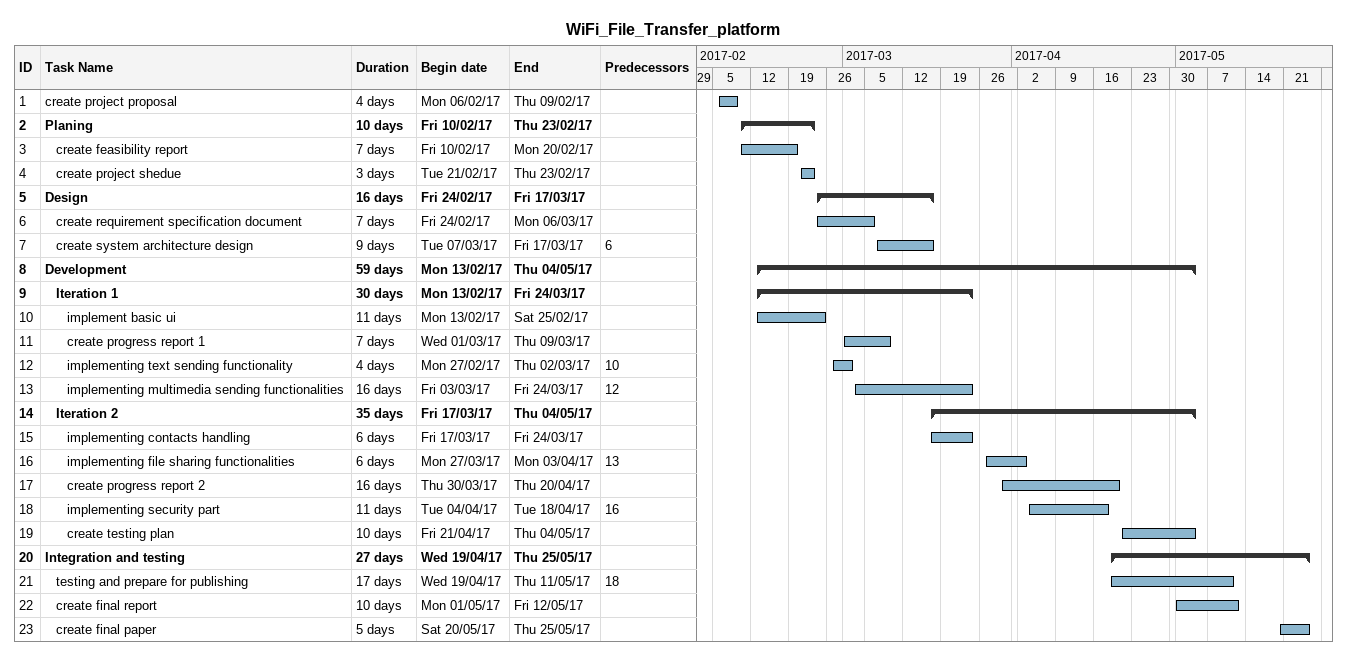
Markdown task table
WiFi_File_Transfer_platform

| ID | Level | Task | Duration | Start | Finish | Predecessors |
|---|---|---|---|---|---|---|
| 1 | 1 | create project proposal | 4d | 2017-02-06 | 2017-02-09 |  |
| 2 | 1 | **Planing** | 10d | 2017-02-10 | 2017-02-23 |  |
| 3 | 2 | create feasibility report | 7d | 2017-02-10 | 2017-02-20 |  |
| 4 | 2 | create project shedue | 3d | 2017-02-21 | 2017-02-23 |  |
| 5 | 1 | **Design** | 16d | 2017-02-24 | 2017-03-17 |  |
| 6 | 2 | create requirement specification document | 7d | 2017-02-24 | 2017-03-06 |  |
| 7 | 2 | create system architecture design | 9d | 2017-03-07 | 2017-03-17 | 6 |
| 8 | 1 | **Development** | 59d | 2017-02-13 | 2017-05-04 |  |
| 9 | 2 | **Iteration 1** | 30d | 2017-02-13 | 2017-03-24 |  |
| 10 | 3 | implement basic ui | 11d | 2017-02-13 | 2017-02-25 |  |
| 11 | 3 | create progress report 1 | 7d | 2017-03-01 | 2017-03-09 |  |
| 12 | 3 | implementing text sending functionality | 4d | 2017-02-27 | 2017-03-02 | 10 |
| 13 | 3 | implementing multimedia sending functionalities | 16d | 2017-03-03 | 2017-03-24 | 12 |
| 14 | 2 | **Iteration 2** | 35d | 2017-03-17 | 2017-05-04 |  |
| 15 | 3 | implementing contacts handling | 6d | 2017-03-17 | 2017-03-24 |  |
| 16 | 3 | implementing file sharing functionalities | 6d | 2017-03-27 | 2017-04-03 | 13 |
| 17 | 3 | create progress report 2 | 16d | 2017-03-30 | 2017-04-20 |  |
| 18 | 3 | implementing security part | 11d | 2017-04-04 | 2017-04-18 | 16 |
| 19 | 3 | create testing plan | 10d | 2017-04-21 | 2017-05-04 |  |
| 20 | 1 | **Integration and testing** | 27d | 2017-04-19 | 2017-05-25 |  |
| 21 | 2 | testing and prepare for publishing | 17d | 2017-04-19 | 2017-05-11 | 18 |
| 22 | 2 | create final report | 10d | 2017-05-01 | 2017-05-12 |  |
| 23 | 2 | create final paper | 5d | 2017-05-20 | 2017-05-25 |  |
